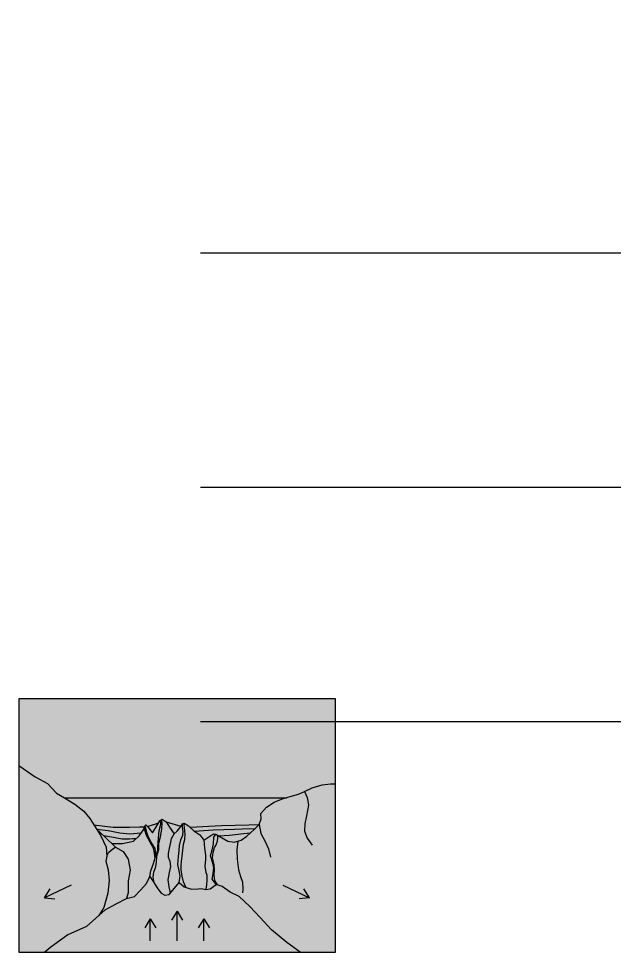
# Model space of a CAD drawing. Header units: millimetres. Extents: x 39 to 1913, y -1214 to 273.
# Drawn here: x 719.4 to 813.4, y -557.3 to -410 of the extents above; entities that cross this region are included whole.
import ezdxf

# ---------------------------------------------------------------- set-up
doc = ezdxf.new("R2010")
doc.units = ezdxf.units.MM

msp = doc.modelspace()

# ---------------------------------------------------------------- hatches: boundary and pattern name
at = {"true_color": 0xc3daea}
h = msp.add_hatch(color=254, dxfattribs=at)
h.dxf.hatch_style = 1
h.paths.add_polyline_path([(769.38, -517.34), (719.38, -517.34), (719.38, -527.86), (722, -529.63), (723.95, -530.71), (725.33, -532.23), (726.6, -532.94), (761.63, -532.94), (763.53, -532.4), (764.5, -531.96), (765.68, -531.38), (767.3, -530.92), (768.59, -530.77), (769.38, -530.77)])
at = {"true_color": 0xe2927a}
h = msp.add_hatch(color=33, dxfattribs=at)
h.dxf.hatch_style = 1
h.paths.add_polyline_path([(769.38, -530.77), (768.59, -530.77), (767.3, -530.92), (765.68, -531.38), (764.5, -531.96), (763.53, -532.4), (761.12, -533.08), (759.72, -533.62), (758.5, -534.45), (757.62, -535.42), (757.65, -536.26), (757.32, -537.16), (756.55, -537.97), (755.39, -539.02), (754.51, -539.66), (753.41, -539.95), (752.41, -539.8), (751.41, -539.23), (750.75, -538.84), (750.8, -539.07), (750.83, -539.28), (750.77, -539.82), (750.49, -540.49), (750.28, -540.82), (750.06, -541.58), (749.97, -542.44), (750.25, -543.53), (750.31, -544.29), (750.25, -545.19), (750.33, -546.01), (750.75, -546.69), (751.51, -546.93), (752.78, -547.87), (754.16, -548.52), (755.84, -550.09), (757.51, -551.85), (759.3, -553.77), (761.71, -555.77), (763.82, -557.34), (769.38, -557.34)])
h.paths.add_polyline_path([(750.02, -543.28), (749.68, -542.12), (749.94, -541.19), (750.14, -540.24), (750.19, -539.19), (750.49, -538.68), (750.16, -538.62), (749.7, -538.88), (748.58, -539.64), (748.73, -540.9), (748.88, -542.02), (748.85, -542.74), (748.74, -543.72), (748.94, -544.73), (749.1, -545.09), (749.1, -545.96), (749.03, -546.7), (748.9, -547.42), (749.59, -547.31), (750.56, -546.63), (749.92, -545.82), (750.05, -544.95), (750.16, -544.01)])
h.paths.add_polyline_path([(748.74, -543.72), (748.85, -542.74), (748.88, -542.02), (748.73, -540.9), (748.58, -539.64), (747.99, -538.82), (747.02, -538.16), (746.2, -537.36), (745.51, -536.97), (745.49, -537.21), (745.56, -537.64), (745.67, -538.71), (745.6, -539.51), (745.39, -540.25), (745.31, -541.2), (745.18, -542.15), (745.08, -542.98), (745.02, -543.62), (745.05, -544.34), (745.17, -545.34), (745.37, -546.24), (745.78, -547.08), (746.63, -547.36), (747.69, -547.31), (748.21, -547.29), (748.9, -547.42), (749.03, -546.7), (749.1, -545.96), (749.1, -545.09), (748.94, -544.73)])
h.paths.add_polyline_path([(744.5, -543.48), (744.59, -542.23), (744.71, -541.29), (744.78, -540.5), (744.99, -539.56), (745.28, -538.85), (745.33, -538.27), (745.25, -537.58), (745.26, -537.07), (744.98, -537.5), (744.4, -538.23), (743.92, -538.62), (743.5, -539.36), (743.37, -539.94), (743.19, -540.88), (743, -541.74), (743.04, -542.37), (743.28, -542.99), (743.37, -543.77), (743.19, -544.72), (742.95, -545.91), (743.11, -547), (743.36, -547.94), (743.96, -547.2), (744.73, -546.32), (744.87, -545.31), (744.71, -544.5)])
h.paths.add_polyline_path([(743.28, -542.99), (743.04, -542.37), (743, -541.74), (743.19, -540.88), (743.37, -539.94), (743.5, -539.36), (743.92, -538.62), (743.31, -537.75), (742.65, -536.77), (742.03, -536.31), (741.9, -536.41), (742, -536.86), (741.95, -537.92), (741.75, -539.1), (741.49, -540.1), (741.48, -541.1), (741.35, -541.64), (741.2, -542.29), (741.14, -543.1), (741.01, -543.81), (740.73, -544.67), (740.59, -545.4), (740.76, -546.37), (741.32, -547.3), (741.87, -548), (742.47, -548.34), (743.14, -548.21), (743.36, -547.94), (743.11, -547), (742.95, -545.91), (743.19, -544.72), (743.37, -543.77)])
h.paths.add_polyline_path([(741.45, -539.32), (741.55, -538.12), (741.83, -537.1), (741.85, -536.45), (741.68, -536.6), (741.05, -537.65), (740.52, -538.48), (739.97, -537.8), (739.47, -537.22), (739.32, -537.34), (739.58, -538.42), (739.87, -539.19), (740.34, -540.04), (740.94, -540.93), (741.03, -542.05), (741.33, -541.27), (741.36, -540.67), (741.39, -539.95)])
h.paths.add_polyline_path([(740.92, -542.45), (740.78, -541.37), (740.58, -540.73), (740.13, -539.98), (739.57, -538.88), (739.21, -537.67), (739.1, -537.99), (738.38, -538.96), (737.5, -539.78), (735.76, -540.18), (734.09, -540.17), (734.68, -540.74), (735.88, -541.44), (736.66, -542.65), (736.95, -544.37), (736.64, -546.06), (736.64, -547.97), (736.39, -548.87), (737.65, -548.53), (738.67, -547.49), (739.53, -546.48), (740.07, -545.36), (740.26, -544.47), (740.67, -543.33)])
h.paths.add_polyline_path([(736.95, -544.37), (736.66, -542.65), (735.88, -541.44), (734.68, -540.74), (734.25, -540.99), (733.61, -541.52), (733.28, -542.15), (733.15, -542.93), (733.5, -544.3), (733.66, -545.98), (733.47, -548.01), (732.82, -550.28), (732.01, -551.55), (733.03, -550.66), (734.77, -549.67), (736.39, -548.87), (736.64, -547.97), (736.64, -546.06)])
h.paths.add_polyline_path([(733.15, -542.93), (733.28, -542.15), (733.17, -540.72), (732.34, -538.96), (731.36, -537.4), (730.63, -536.23), (729.66, -535.04), (728.25, -533.96), (726.6, -532.94), (725.33, -532.23), (723.95, -530.71), (722, -529.63), (719.38, -527.86), (719.38, -557.34), (723.49, -557.34), (724.44, -556.52), (727.12, -554.58), (730.07, -553.28), (732.01, -551.55), (732.82, -550.28), (733.47, -548.01), (733.66, -545.98), (733.5, -544.3)])
h.paths.add_polyline_path([(732.99, -539.12), (731.67, -537.9), (732.34, -538.96), (733.17, -540.72), (733.28, -542.15), (733.61, -541.52), (734.25, -540.99), (734.68, -540.74)])
at = {"true_color": 0x6788b2}
h = msp.add_hatch(color=163, dxfattribs=at)
h.dxf.hatch_style = 1
h.paths.add_polyline_path([(757.62, -535.42), (758.5, -534.45), (759.72, -533.62), (761.12, -533.08), (761.63, -532.94), (726.6, -532.94), (728.25, -533.96), (729.66, -535.04), (730.63, -536.23), (731.24, -537.21), (734.27, -537.59), (736.88, -537.59), (738.46, -537.54), (739.26, -537.52), (739.32, -537.34), (739.47, -537.22), (739.72, -537.5), (741.51, -536.88), (741.68, -536.6), (741.85, -536.45), (741.9, -536.41), (742.03, -536.31), (742.65, -536.77), (743.52, -537.02), (744.62, -537.33), (745.07, -537.36), (745.26, -537.07), (745.51, -536.97), (746.2, -537.36), (746.43, -537.59), (751.39, -537.33), (755.72, -537.24), (757.32, -537.16), (757.65, -536.26)])
at = {"true_color": 0xcdbaae}
h = msp.add_hatch(color=9, dxfattribs=at)
h.dxf.hatch_style = 1
h.paths.add_polyline_path([(739.1, -537.99), (739.26, -537.52), (738.46, -537.54), (736.88, -537.59), (734.27, -537.59), (731.24, -537.21), (731.36, -537.4), (731.67, -537.9), (733.49, -538.11), (735.37, -538.5), (736.92, -538.62), (738.08, -538.56), (738.74, -538.48)])
h.paths.add_polyline_path([(753.46, -537.9), (755.87, -537.79), (756.69, -537.83), (757.32, -537.16), (755.72, -537.24), (751.39, -537.33), (746.43, -537.59), (747.02, -538.16), (747.12, -538.23), (750.05, -537.99)])
at = {"true_color": 0xb59d8a}
h = msp.add_hatch(color=253, dxfattribs=at)
h.dxf.hatch_style = 1
h.paths.add_polyline_path([(756.55, -537.97), (756.69, -537.83), (755.87, -537.79), (753.46, -537.9), (750.05, -537.99), (747.12, -538.23), (747.99, -538.82), (748.58, -539.64), (749.7, -538.88), (750.16, -538.62), (750.49, -538.68), (750.95, -538.96), (752.67, -538.85), (754.94, -538.6), (755.97, -538.5)])
h.paths.add_polyline_path([(738.74, -538.48), (738.08, -538.56), (736.92, -538.62), (735.37, -538.5), (733.49, -538.11), (731.67, -537.9), (732.77, -538.92), (734.01, -539.13), (735.73, -539.42), (736.86, -539.43), (737.34, -539.4), (737.94, -539.37), (738.38, -538.96)])
at = {"true_color": 0xd06f6c}
h = msp.add_hatch(color=13, dxfattribs=at)
h.dxf.hatch_style = 1
h.paths.add_polyline_path([(741.01, -543.81), (741.14, -543.1), (741.2, -542.29), (741.35, -541.64), (741.48, -541.1), (741.49, -540.1), (741.75, -539.1), (741.95, -537.92), (742, -536.86), (741.9, -536.41), (741.85, -536.45), (741.83, -537.1), (741.55, -538.12), (741.45, -539.32), (741.39, -539.95), (741.36, -540.67), (741.33, -541.27), (741.03, -542.05), (740.67, -543.33), (740.26, -544.47), (740.07, -545.36), (740.63, -546.15), (740.76, -546.37), (740.59, -545.4), (740.73, -544.67)])
h.paths.add_polyline_path([(740.94, -540.93), (740.34, -540.04), (739.87, -539.19), (739.58, -538.42), (739.32, -537.34), (739.21, -537.67), (739.57, -538.88), (740.13, -539.98), (740.58, -540.73), (740.78, -541.37), (740.92, -542.45), (741.03, -542.05)])
h.paths.add_polyline_path([(745.39, -540.25), (745.6, -539.51), (745.67, -538.71), (745.56, -537.64), (745.49, -537.21), (745.51, -536.97), (745.26, -537.07), (745.25, -537.58), (745.33, -538.27), (745.28, -538.85), (744.99, -539.56), (744.78, -540.5), (744.71, -541.29), (744.59, -542.23), (744.5, -543.48), (744.71, -544.5), (744.87, -545.31), (744.73, -546.32), (745.48, -546.98), (745.78, -547.08), (745.37, -546.24), (745.17, -545.34), (745.05, -544.34), (745.02, -543.62), (745.08, -542.98), (745.18, -542.15), (745.31, -541.2)])
h.paths.add_polyline_path([(750.77, -539.82), (750.83, -539.28), (750.8, -539.07), (750.75, -538.84), (750.49, -538.68), (750.19, -539.19), (750.14, -540.24), (749.94, -541.19), (749.68, -542.12), (750.02, -543.28), (750.16, -544.01), (750.05, -544.95), (749.92, -545.82), (750.56, -546.63), (750.75, -546.69), (750.33, -546.01), (750.25, -545.19), (750.31, -544.29), (750.25, -543.53), (749.97, -542.44), (750.06, -541.58), (750.28, -540.82), (750.49, -540.49)])
at = {"true_color": 0xcdbaae}
h = msp.add_hatch(color=9, dxfattribs=at)
h.dxf.hatch_style = 1
h.paths.add_polyline_path([(741.05, -537.65), (741.51, -536.88), (739.72, -537.5), (740.52, -538.48)])
h.paths.add_polyline_path([(744.98, -537.5), (745.07, -537.36), (744.62, -537.33), (742.65, -536.77), (743.31, -537.75), (743.92, -538.62), (744.4, -538.23)])
at = {"true_color": 0xa1886f}
h = msp.add_hatch(color=45, dxfattribs=at)
h.dxf.hatch_style = 1
h.paths.add_polyline_path([(755.39, -539.02), (755.97, -538.5), (754.94, -538.6), (752.67, -538.85), (750.95, -538.96), (751.41, -539.23), (752.41, -539.8), (753.41, -539.95), (754.51, -539.66)])
h.paths.add_polyline_path([(737.5, -539.78), (737.94, -539.37), (737.34, -539.4), (736.86, -539.43), (735.73, -539.42), (734.01, -539.13), (732.77, -538.92), (732.99, -539.12), (734.09, -540.17), (735.76, -540.18)])
at = {"true_color": 0xefb68b}
h = msp.add_hatch(color=31, dxfattribs=at)
h.dxf.hatch_style = 1
h.paths.add_polyline_path([(757.51, -551.85), (755.84, -550.09), (754.16, -548.52), (752.78, -547.87), (751.51, -546.93), (750.56, -546.63), (749.59, -547.31), (748.9, -547.42), (748.21, -547.29), (747.69, -547.31), (746.63, -547.36), (745.48, -546.98), (744.73, -546.32), (743.96, -547.2), (743.14, -548.21), (742.47, -548.34), (741.87, -548), (741.32, -547.3), (740.63, -546.15), (740.07, -545.36), (739.53, -546.48), (738.67, -547.49), (737.65, -548.53), (736.39, -548.87), (734.77, -549.67), (733.03, -550.66), (732.01, -551.55), (730.07, -553.28), (727.12, -554.58), (724.44, -556.52), (723.49, -557.34), (763.82, -557.34), (761.71, -555.77), (759.3, -553.77)])

# ---------------------------------------------------------------- linework, layer by layer
at = {"color": 7, "true_color": 0xd6f5ff}
for points in [[(819.62, -409.98), (819.62, -446.98), (748.06, -446.98)], [(819.62, -446.98), (819.62, -483.98), (748.06, -483.98)], [(819.62, -483.98), (819.62, -520.98), (748.06, -520.98)]]:
    msp.add_lwpolyline(points, dxfattribs=at)
at = {"color": 251}
for points in [[(719.38, -557.34), (769.38, -557.34), (769.38, -517.34), (719.38, -517.34), (719.38, -557.34)], [(719.38, -527.86), (722, -529.63), (723.95, -530.71), (725.33, -532.23), (726.6, -532.94), (728.25, -533.96), (729.66, -535.04), (730.63, -536.23), (731.36, -537.4), (732.34, -538.96), (733.17, -540.72), (733.28, -542.15), (733.15, -542.93), (733.5, -544.3), (733.66, -545.98), (733.47, -548.01), (732.82, -550.28), (732.01, -551.55), (730.07, -553.28), (727.12, -554.58), (724.44, -556.52), (723.49, -557.34)], [(763.82, -557.34), (761.71, -555.77), (759.3, -553.77), (757.51, -551.85), (755.84, -550.09), (754.16, -548.52), (752.78, -547.87), (751.51, -546.93), (750.56, -546.63), (749.92, -545.82), (750.05, -544.95), (750.16, -544.01), (750.02, -543.28), (749.68, -542.12), (749.94, -541.19), (750.14, -540.24), (750.19, -539.19), (750.49, -538.68), (751.41, -539.23), (752.41, -539.8), (753.41, -539.95), (754.51, -539.66), (755.39, -539.02), (756.55, -537.97), (757.32, -537.16), (757.65, -536.26), (757.62, -535.42), (758.5, -534.45), (759.72, -533.62), (761.12, -533.08), (763.53, -532.4), (764.5, -531.96), (765.68, -531.38), (767.3, -530.92), (768.59, -530.77), (769.38, -530.77)], [(764.5, -531.96), (764.93, -532.9), (765.14, -534.09), (764.82, -535.79), (764.55, -537.04), (764.47, -538.23), (764.9, -539.34), (765.71, -540.45)], [(726.6, -532.94), (761.63, -532.94)], [(740.52, -538.48), (741.05, -537.65), (741.68, -536.6), (742.03, -536.31), (742.65, -536.77), (743.31, -537.75), (743.92, -538.62)], [(731.24, -537.21), (734.27, -537.59), (736.88, -537.59), (738.46, -537.54), (739.26, -537.52)], [(732.01, -551.55), (733.03, -550.66), (734.77, -549.67), (736.39, -548.87), (737.65, -548.53), (738.67, -547.49), (739.53, -546.48), (740.07, -545.36), (740.26, -544.47), (740.67, -543.33), (741.03, -542.05), (740.94, -540.93), (740.34, -540.04), (739.87, -539.19), (739.58, -538.42), (739.32, -537.34)], [(734.09, -540.17), (735.76, -540.18), (737.5, -539.78), (738.38, -538.96), (739.1, -537.99), (739.32, -537.34), (739.47, -537.22), (739.72, -537.5), (741.51, -536.88)], [(740.92, -542.45), (740.78, -541.37), (740.58, -540.73), (740.13, -539.98), (739.57, -538.88), (739.21, -537.67)], [(739.72, -537.5), (740.52, -538.48)], [(740.07, -545.36), (740.63, -546.15), (741.32, -547.3), (741.87, -548), (742.47, -548.34), (743.14, -548.21), (743.96, -547.2), (744.73, -546.32), (744.87, -545.31), (744.71, -544.5), (744.5, -543.48), (744.59, -542.23), (744.71, -541.29), (744.78, -540.5), (744.99, -539.56), (745.28, -538.85), (745.33, -538.27), (745.25, -537.58), (745.26, -537.07)], [(740.76, -546.37), (740.59, -545.4), (740.73, -544.67), (741.01, -543.81), (741.14, -543.1), (741.2, -542.29), (741.35, -541.64), (741.48, -541.1), (741.49, -540.1), (741.75, -539.1), (741.95, -537.92), (742, -536.86), (741.9, -536.41)], [(741.03, -542.05), (741.33, -541.27), (741.36, -540.67), (741.39, -539.95), (741.45, -539.32), (741.55, -538.12), (741.83, -537.1), (741.85, -536.45)], [(742.65, -536.77), (744.62, -537.33), (745.07, -537.36)], [(743.36, -547.94), (743.11, -547), (742.95, -545.91), (743.19, -544.72), (743.37, -543.77), (743.28, -542.99), (743.04, -542.37), (743, -541.74), (743.19, -540.88), (743.37, -539.94), (743.5, -539.36), (743.92, -538.62), (744.4, -538.23), (744.98, -537.5), (745.26, -537.07), (745.51, -536.97), (746.2, -537.36), (747.02, -538.16), (747.99, -538.82), (748.58, -539.64), (748.73, -540.9), (748.88, -542.02), (748.85, -542.74), (748.74, -543.72), (748.94, -544.73), (749.1, -545.09), (749.1, -545.96), (749.03, -546.7), (748.9, -547.42)], [(745.78, -547.08), (745.37, -546.24), (745.17, -545.34), (745.05, -544.34), (745.02, -543.62), (745.08, -542.98), (745.18, -542.15), (745.31, -541.2), (745.39, -540.25), (745.6, -539.51), (745.67, -538.71), (745.56, -537.64), (745.49, -537.21), (745.51, -536.97)], [(746.43, -537.59), (751.39, -537.33), (755.72, -537.24), (757.32, -537.16)], [(747.12, -538.23), (750.05, -537.99), (753.46, -537.9), (755.87, -537.79), (756.69, -537.83)], [(757.32, -537.16), (757.59, -538.58), (758.21, -539.74), (758.83, -540.99), (759.11, -542.34)], [(731.67, -537.9), (732.99, -539.12), (734.68, -540.74), (735.88, -541.44), (736.66, -542.65), (736.95, -544.37), (736.64, -546.06), (736.64, -547.97), (736.39, -548.87)], [(731.67, -537.9), (733.49, -538.11), (735.37, -538.5), (736.92, -538.62), (738.08, -538.56), (738.74, -538.48)], [(732.77, -538.92), (734.01, -539.13), (735.73, -539.42), (736.86, -539.43), (737.34, -539.4), (737.94, -539.37)], [(748.58, -539.64), (749.7, -538.88), (750.16, -538.62), (750.49, -538.68)], [(750.75, -546.69), (750.33, -546.01), (750.25, -545.19), (750.31, -544.29), (750.25, -543.53), (749.97, -542.44), (750.06, -541.58), (750.28, -540.82), (750.49, -540.49), (750.77, -539.82), (750.83, -539.28), (750.8, -539.07), (750.75, -538.84)], [(750.95, -538.96), (752.67, -538.85), (754.94, -538.6), (755.97, -538.5)], [(733.28, -542.15), (733.61, -541.52), (734.25, -540.99), (734.68, -540.74)], [(753.96, -539.81), (753.79, -541.18), (753.87, -542.66), (754.09, -544.33), (754.41, -545.37), (754.7, -546.28), (754.74, -547.38), (754.72, -547.96)], [(744.73, -546.32), (745.48, -546.98), (746.63, -547.36), (747.69, -547.31), (748.21, -547.29), (748.9, -547.42), (749.59, -547.31), (750.56, -546.63)], [(727.68, -546.76), (723.46, -548.72)], [(723.46, -548.72), (724.37, -547.33)], [(761.08, -546.76), (765.3, -548.72)], [(765.3, -548.72), (764.38, -547.33)], [(723.46, -548.72), (725.11, -548.92)], [(765.3, -548.72), (763.64, -548.92)], [(744.38, -550.86), (743.5, -552.28)], [(744.38, -555.52), (744.38, -550.86)], [(744.38, -550.86), (745.25, -552.28)], [(740.15, -552.03), (739.27, -553.45)], [(740.15, -555.52), (740.15, -552.03)], [(740.15, -552.03), (741.03, -553.45)], [(748.6, -552.03), (747.73, -553.45)], [(748.6, -555.52), (748.6, -552.03)], [(748.6, -552.03), (749.48, -553.45)]]:
    msp.add_lwpolyline(points, dxfattribs=at)

doc.saveas('drawing.dxf')
